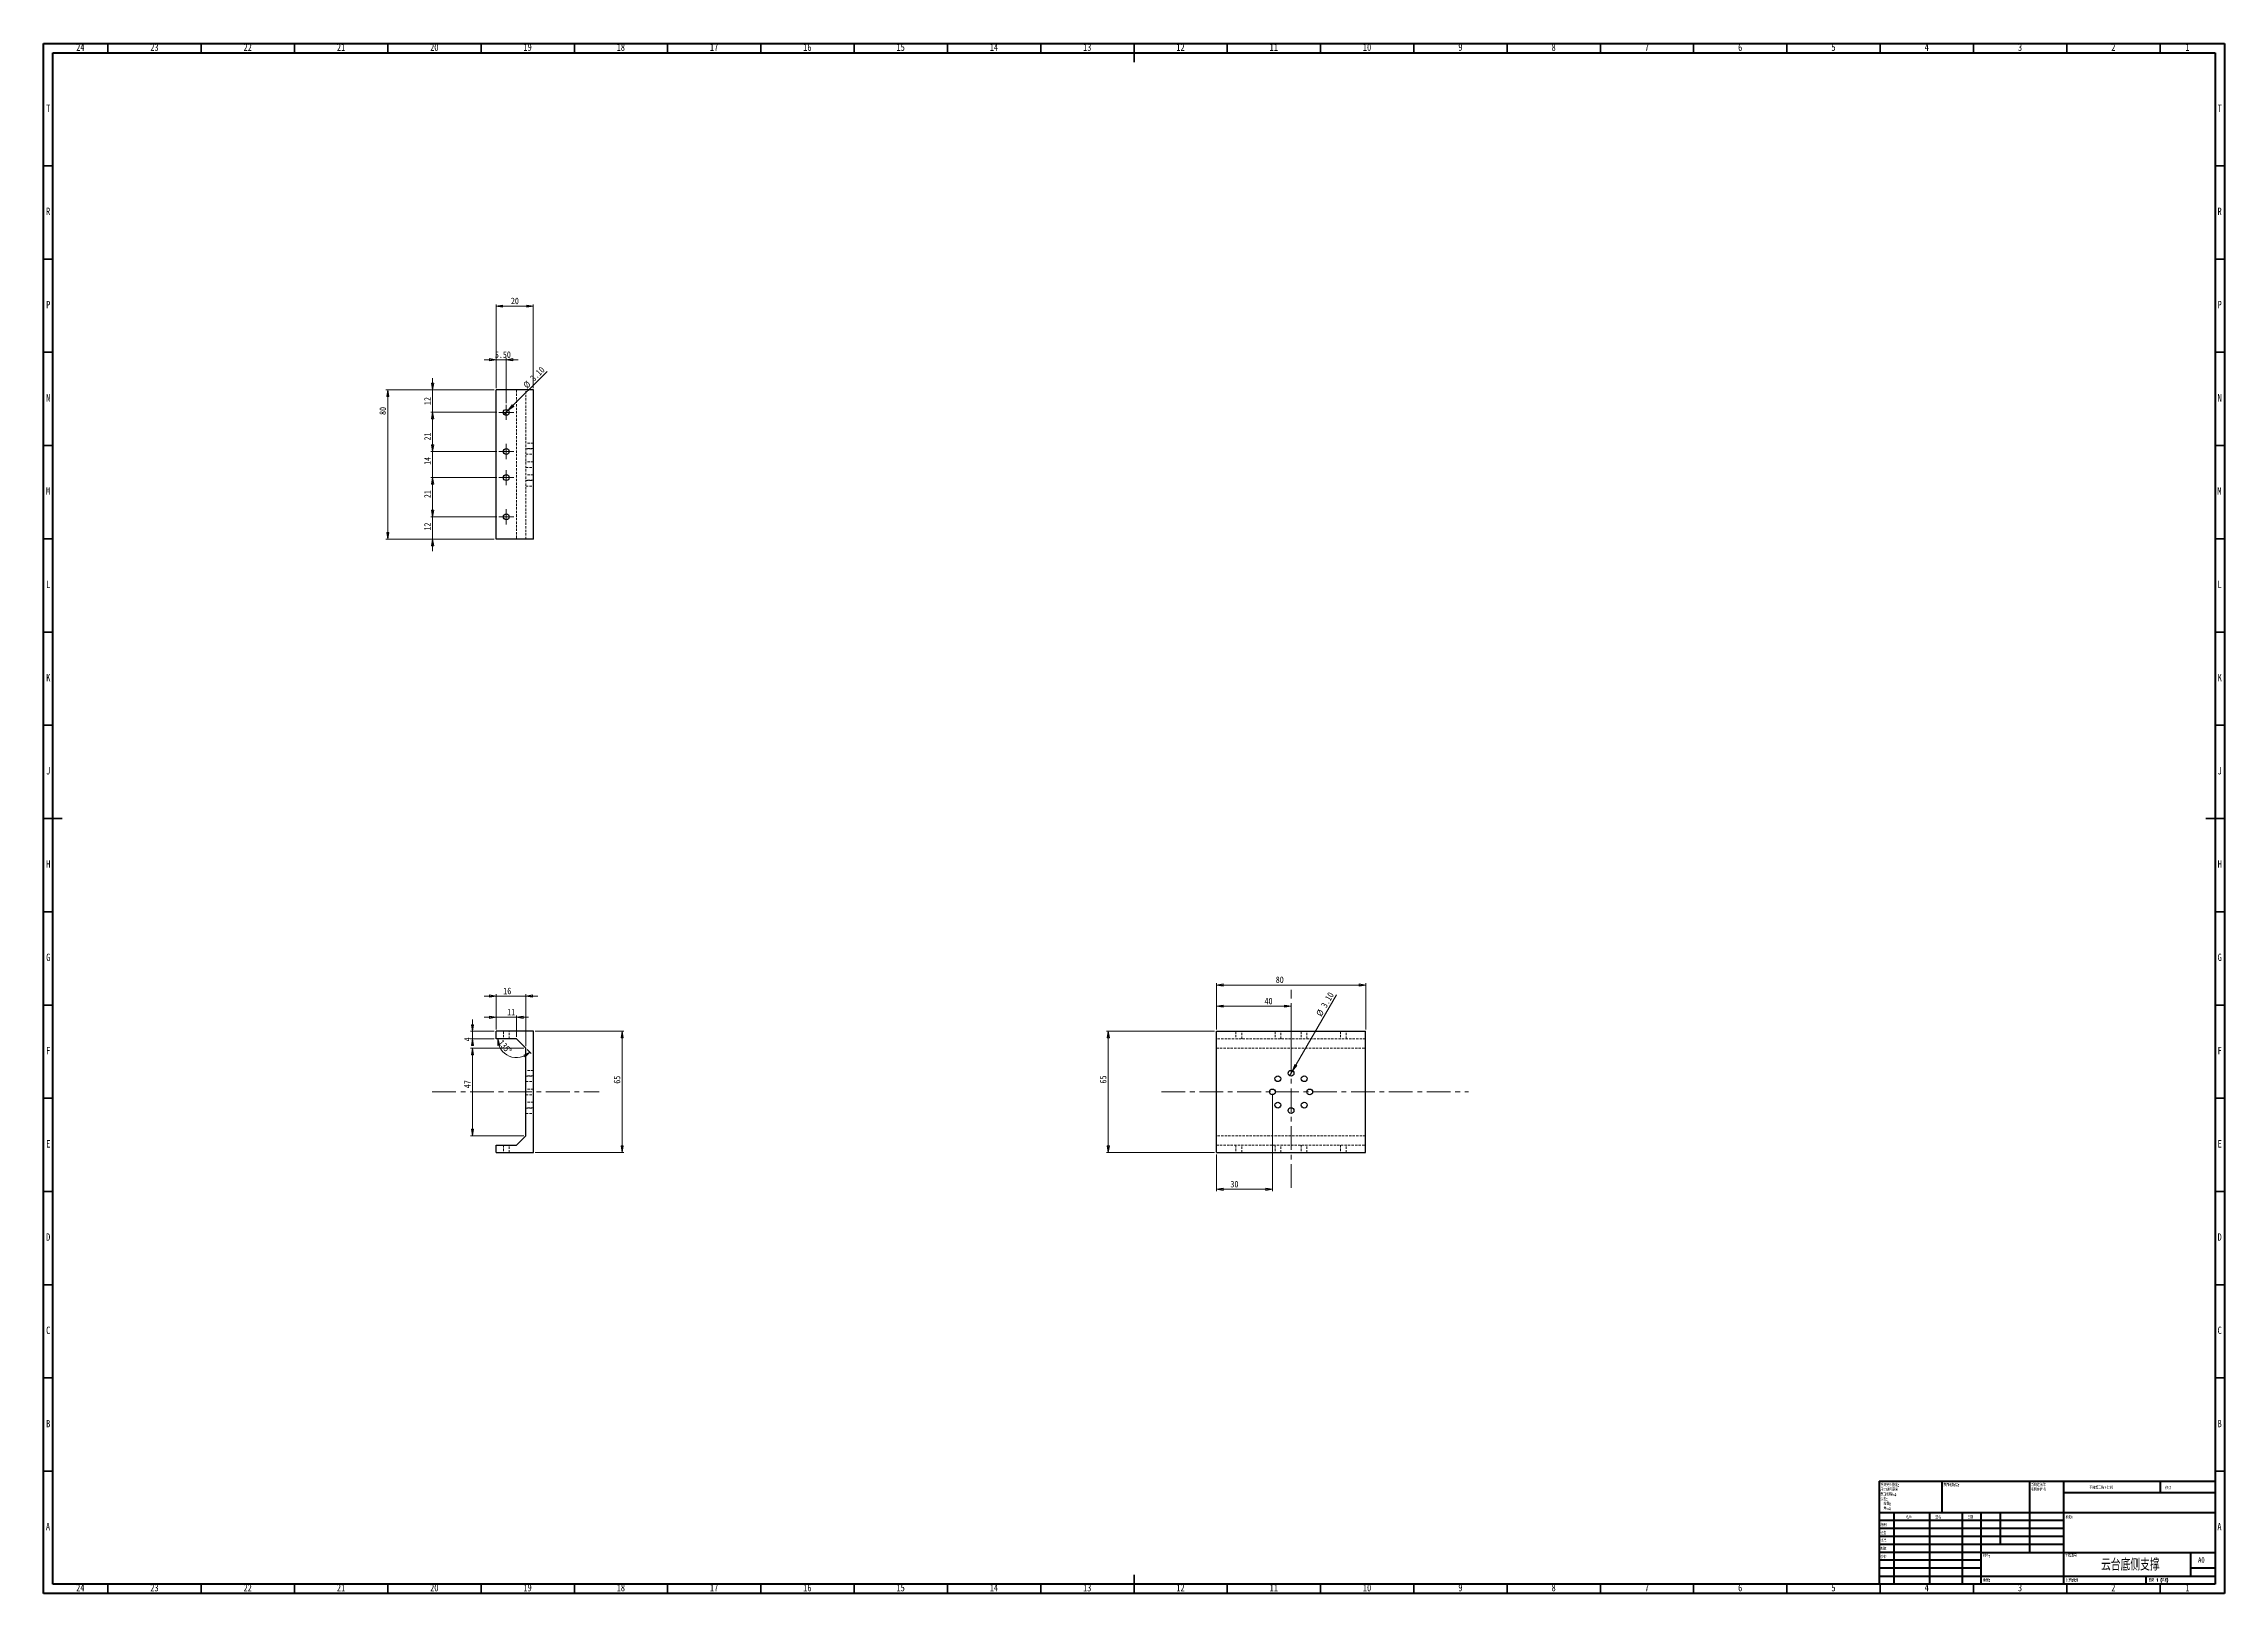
# Model space of a CAD drawing. Header units: millimetres. Extents: x 15 to 1184, y 5 to 836.
import ezdxf

# ---------------------------------------------------------------- set-up
doc = ezdxf.new("R2010")
doc.units = ezdxf.units.MM
doc.linetypes.add('CENTERX2', pattern=[20.32, 12.7, -2.54, 2.54, -2.54])
doc.linetypes.add('HIDDEN', pattern=[1.905, 1.27, -0.635])
doc.styles.add('SLDTEXTSTYLE0', font='TXT', dxfattribs={"width": 0.75, "bigfont": 'bigfont'})
doc.styles.add('SLDTEXTSTYLE1', font='TXT', dxfattribs={"width": 0.694444, "bigfont": 'bigfont'})
doc.styles.add('SLDTEXTSTYLE2', font='TXT', dxfattribs={"width": 0.75})
doc.dimstyles.new('SLDDIMSTYLE0', dxfattribs={"dimtxt": 3.5, "dimasz": 3.556, "dimexe": 0, "dimexo": 0.0625, "dimgap": 0.875, "dimtad": 1, "dimrnd": 1e-09, "dimzin": 12, "dimdsep": 46, "dimtxsty": 'SLDTEXTSTYLE2', "dimblk1": 'CLOSED', "dimblk2": 'CLOSED', "dimsah": 1, "dimcen": 0.09, "dimadec": 0, "dimazin": 3, "dimtfac": 1, "dimtofl": 0, "dimtmove": 0, "dimatfit": 3, "dimldrblk": 'CLOSED', "dimfxl": 1, "dimfrac": 2, "dimtolj": 1, "dimtzin": 12, "dimarcsym": 0})
doc.dimstyles.new('SLDDIMSTYLE1', dxfattribs={"dimtxt": 3.5, "dimasz": 3.556, "dimexe": 0, "dimexo": 0.0625, "dimgap": 0.875, "dimtad": 1, "dimrnd": 1e-09, "dimzin": 12, "dimdsep": 46, "dimtxsty": 'SLDTEXTSTYLE2', "dimblk1": 'CLOSED', "dimblk2": 'CLOSED', "dimsah": 1, "dimcen": 0.09, "dimadec": 0, "dimazin": 3, "dimtfac": 1, "dimtmove": 0, "dimatfit": 0, "dimldrblk": 'CLOSED', "dimfxl": 1, "dimfrac": 2, "dimtolj": 1, "dimtzin": 12, "dimarcsym": 0})
doc.dimstyles.new('SLDDIMSTYLE2', dxfattribs={"dimtxt": 3.5, "dimasz": 3.556, "dimexe": 0, "dimexo": 0.0625, "dimgap": 0.875, "dimtad": 1, "dimdec": 4, "dimzin": 12, "dimdsep": 46, "dimtxsty": 'SLDTEXTSTYLE2', "dimblk1": 'CLOSED', "dimblk2": 'CLOSED', "dimsah": 1, "dimcen": 0.09, "dimazin": 3, "dimtfac": 1, "dimtofl": 0, "dimtmove": 0, "dimatfit": 3, "dimldrblk": 'CLOSED', "dimfxl": 1, "dimfrac": 2, "dimtolj": 1, "dimtzin": 12, "dimarcsym": 0})
doc.dimstyles.new('SLDDIMSTYLE3', dxfattribs={"dimtxt": 3.5, "dimasz": 3.556, "dimexe": 0, "dimexo": 0.0625, "dimgap": 0.875, "dimtad": 1, "dimrnd": 1e-09, "dimzin": 4, "dimdsep": 46, "dimtxsty": 'SLDTEXTSTYLE2', "dimblk1": 'NONE', "dimblk2": 'CLOSED', "dimsah": 1, "dimcen": 0, "dimadec": 0, "dimazin": 1, "dimtfac": 1, "dimtmove": 0, "dimatfit": 3, "dimldrblk": 'NONE', "dimfxl": 1, "dimfrac": 2, "dimtolj": 1, "dimtzin": 12, "dimarcsym": 0})
doc.dimstyles.new('SLDDIMSTYLE4', dxfattribs={"dimtxt": 3.5, "dimasz": 3.556, "dimexe": 0, "dimexo": 0.0625, "dimgap": 0.875, "dimtad": 1, "dimrnd": 1e-09, "dimzin": 4, "dimdsep": 46, "dimtxsty": 'SLDTEXTSTYLE2', "dimblk1": 'CLOSED', "dimblk2": 'CLOSED', "dimsah": 1, "dimcen": 0.09, "dimadec": 0, "dimazin": 1, "dimtfac": 1, "dimtmove": 0, "dimatfit": 0, "dimldrblk": 'CLOSED', "dimfxl": 1, "dimfrac": 2, "dimtolj": 1, "dimtzin": 12, "dimarcsym": 0})

# ---------------------------------------------------------------- blocks, each defined once
blk = doc.blocks.new('SW_NOTE_0')
at = {"color": 0, "linetype": 'Continuous', "lineweight": 0, "char_height": 1.5, "attachment_point": 1, "style": 'SLDTEXTSTYLE0'}
for s, insert in [('\\M+18F9C\\M+194F1另\\M+18A4F\\M+18E77\\M+192E8:', (0, 1.9)), ('\\M+18EDA\\M+190A1\\M+18E67\\M+19770\\M+19F7C\\M+195C4', (0, -0.6)), ('\\M+1955C\\M+196CA\\M+19165糙\\M+19378:', (0, -3.1)), ('\\M+18CF6\\M+18DB7:', (0, -5.6)), ('线\\M+190AB:', (1.7, -8.1)), ('\\M+18A70\\M+19378:', (1.7, -10.6))]:
    blk.add_mtext(s, dxfattribs=dict(at, insert=insert))
blk = doc.blocks.new('SW_NOTE_1')
at = {"color": 0, "linetype": 'Continuous', "lineweight": 0, "char_height": 1.5, "attachment_point": 1, "style": 'SLDTEXTSTYLE0'}
for s, insert in [('\\M+18FAB锐边\\M+190B4\\M+18F9C', (0, 1.9)), ('\\M+196D1\\M+18E68\\M+19BF3\\M+190DC\\M+19266', (0, -0.6))]:
    blk.add_mtext(s, dxfattribs=dict(at, insert=insert))
blk = doc.blocks.new('_Closed')
at = {"color": 0, "linetype": 'ByBlock', "lineweight": -2}
for p, q in [((-1, 0.166667), (0, 0)), ((-1, 0.166667), (-1, -0.166667)), ((0, 0), (-1, -0.166667)), ((0, 0), (-1, 0))]:
    blk.add_line(p, q, dxfattribs=at)
blk = doc.blocks.new('_D')
at = {"color": 7, "linetype": 'Continuous', "lineweight": 18}
for p, q in [((278.5, 306.4), (326.1, 306.4)), ((325.1, 241.4), (325.1, 306.4)), ((278.5, 241.4), (326.1, 241.4))]:
    blk.add_line(p, q, dxfattribs=at)
at = {"color": 7, "linetype": 'Continuous', "lineweight": 18, "xscale": 3.556, "yscale": 3.556}
for p, rotation in [((325.1, 306.4, -40), 90), ((325.1, 241.4, -40), 270)]:
    blk.add_blockref('_Closed', p, dxfattribs=dict(at, rotation=rotation))
at = {"color": 7, "linetype": 'Continuous', "lineweight": 18, "insert": (320.6, 278.3), "char_height": 3.5, "attachment_point": 1, "rotation": 90, "style": 'SLDTEXTSTYLE2'}
blk.add_mtext('65', dxfattribs=at)
blk = doc.blocks.new('_D_1')
at = {"color": 7, "linetype": 'Continuous', "lineweight": 18}
for p, q in [((256.5, 306.4), (243.9, 306.4)), ((244.9, 306.4), (244.9, 312.7)), ((244.9, 302.4), (244.9, 306.4)), ((256.5, 302.4), (243.9, 302.4)), ((244.9, 302.4), (244.9, 301))]:
    blk.add_line(p, q, dxfattribs=at)
at = {"color": 7, "linetype": 'Continuous', "lineweight": 18, "xscale": 3.556, "yscale": 3.556}
for p, rotation in [((244.9, 306.4, -40), 270), ((244.9, 302.4, -40), 90)]:
    blk.add_blockref('_Closed', p, dxfattribs=dict(at, rotation=rotation))
at = {"color": 7, "linetype": 'Continuous', "lineweight": 18, "insert": (240.4, 301), "char_height": 3.5, "attachment_point": 1, "rotation": 90, "style": 'SLDTEXTSTYLE2'}
blk.add_mtext('4', dxfattribs=at)
blk = doc.blocks.new('_D_2')
at = {"color": 7, "linetype": 'Continuous', "lineweight": 18}
for p, q in [((257.5, 325.3), (251.2, 325.3)), ((257.5, 307.4), (257.5, 326.3)), ((273.5, 325.3), (257.5, 325.3)), ((273.5, 298.4), (273.5, 326.3)), ((273.5, 325.3), (279.9, 325.3))]:
    blk.add_line(p, q, dxfattribs=at)
at = {"color": 7, "linetype": 'Continuous', "lineweight": 18, "xscale": 3.556, "yscale": 3.556}
blk.add_blockref('_Closed', (257.5, 325.3, -40), dxfattribs=at)
at = {"color": 7, "linetype": 'Continuous', "lineweight": 18, "xscale": 3.556, "yscale": 3.556, "rotation": 180}
blk.add_blockref('_Closed', (273.5, 325.3, -40), dxfattribs=at)
at = {"color": 7, "linetype": 'Continuous', "lineweight": 18, "insert": (261.4, 329.8), "char_height": 3.5, "attachment_point": 1, "style": 'SLDTEXTSTYLE2'}
blk.add_mtext('16', dxfattribs=at)
blk = doc.blocks.new('_D_3')
at = {"color": 7, "linetype": 'Continuous', "lineweight": 18}
for p, q in [((257.5, 313.9), (251.2, 313.9)), ((257.5, 307.4), (257.5, 314.9)), ((268.5, 313.9), (257.5, 313.9)), ((268.5, 303.4), (268.5, 314.9)), ((268.5, 313.9), (274.9, 313.9))]:
    blk.add_line(p, q, dxfattribs=at)
at = {"color": 7, "linetype": 'Continuous', "lineweight": 18, "xscale": 3.556, "yscale": 3.556}
blk.add_blockref('_Closed', (257.5, 313.9, -40), dxfattribs=at)
at = {"color": 7, "linetype": 'Continuous', "lineweight": 18, "xscale": 3.556, "yscale": 3.556, "rotation": 180}
blk.add_blockref('_Closed', (268.5, 313.9, -40), dxfattribs=at)
at = {"color": 7, "linetype": 'Continuous', "lineweight": 18, "insert": (263.5, 318.4), "char_height": 3.5, "attachment_point": 1, "style": 'SLDTEXTSTYLE2'}
blk.add_mtext('11', dxfattribs=at)
blk = doc.blocks.new('_D_4')
at = {"color": 7, "linetype": 'Continuous', "lineweight": 18}
blk.add_line((274.2, 296.7), (276.4, 294.5), dxfattribs=at)
blk.add_arc((268.5, 302.4), 10.1, 180, 315, dxfattribs=at)
at = {"color": 7, "linetype": 'Continuous', "lineweight": 18, "xscale": 3.556, "yscale": 3.556}
for p, rotation in [((258.4, 302.4, -40), 99.6698793696), ((275.7, 295.2, -40), 35.3301206304)]:
    blk.add_blockref('_Closed', p, dxfattribs=dict(at, rotation=rotation))
at = {"color": 7, "linetype": 'Continuous', "lineweight": 18, "insert": (261.1, 302.3), "char_height": 3.5, "attachment_point": 1, "rotation": 310.9083, "style": 'SLDTEXTSTYLE2'}
blk.add_mtext('135°', dxfattribs=at)
blk = doc.blocks.new('_D_5')
at = {"color": 7, "linetype": 'Continuous', "lineweight": 18}
for p, q in [((272.5, 297.4), (243.9, 297.4)), ((244.9, 250.4), (244.9, 297.4)), ((272.5, 250.4), (243.9, 250.4))]:
    blk.add_line(p, q, dxfattribs=at)
at = {"color": 7, "linetype": 'Continuous', "lineweight": 18, "xscale": 3.556, "yscale": 3.556}
for p, rotation in [((244.9, 297.4, -40), 90), ((244.9, 250.4, -40), 270)]:
    blk.add_blockref('_Closed', p, dxfattribs=dict(at, rotation=rotation))
at = {"color": 7, "linetype": 'Continuous', "lineweight": 18, "insert": (240.4, 275.9), "char_height": 3.5, "attachment_point": 1, "rotation": 90, "style": 'SLDTEXTSTYLE2'}
blk.add_mtext('47', dxfattribs=at)
blk = doc.blocks.new('_D_6')
at = {"color": 7, "linetype": 'Continuous', "lineweight": 18}
for p, q in [((257.5, 651.3), (257.5, 696.2)), ((277.5, 695.2), (257.5, 695.2)), ((277.5, 651.3), (277.5, 696.2))]:
    blk.add_line(p, q, dxfattribs=at)
at = {"color": 7, "linetype": 'Continuous', "lineweight": 18, "xscale": 3.556, "yscale": 3.556, "rotation": 180}
blk.add_blockref('_Closed', (257.5, 695.2, -32.5), dxfattribs=at)
at = {"color": 7, "linetype": 'Continuous', "lineweight": 18, "xscale": 3.556, "yscale": 3.556}
blk.add_blockref('_Closed', (277.5, 695.2, -32.5), dxfattribs=at)
at = {"color": 7, "linetype": 'Continuous', "lineweight": 18, "insert": (265.5, 699.8), "char_height": 3.5, "attachment_point": 1, "style": 'SLDTEXTSTYLE2'}
blk.add_mtext('20', dxfattribs=at)
blk = doc.blocks.new('_D_7')
at = {"color": 7, "linetype": 'Continuous', "lineweight": 18}
for p, q in [((256.5, 650.3), (198.5, 650.3)), ((199.5, 570.3), (199.5, 650.3)), ((256.5, 570.3), (198.5, 570.3))]:
    blk.add_line(p, q, dxfattribs=at)
at = {"color": 7, "linetype": 'Continuous', "lineweight": 18, "xscale": 3.556, "yscale": 3.556}
for p, rotation in [((199.5, 650.3, -32.5), 90), ((199.5, 570.3, -32.5), 270)]:
    blk.add_blockref('_Closed', p, dxfattribs=dict(at, rotation=rotation))
at = {"color": 7, "linetype": 'Continuous', "lineweight": 18, "insert": (195, 636.9), "char_height": 3.5, "attachment_point": 1, "rotation": 90, "style": 'SLDTEXTSTYLE2'}
blk.add_mtext('80', dxfattribs=at)
blk = doc.blocks.new('_D_8')
at = {"color": 7, "linetype": 'Continuous', "lineweight": 18}
for p, q in [((223.5, 650.3), (223.5, 656.6)), ((256.5, 650.3), (222.5, 650.3)), ((223.5, 638.3), (223.5, 650.3)), ((258, 638.3), (222.5, 638.3)), ((223.5, 638.3), (223.5, 631.9))]:
    blk.add_line(p, q, dxfattribs=at)
at = {"color": 7, "linetype": 'Continuous', "lineweight": 18, "xscale": 3.556, "yscale": 3.556}
for p, rotation in [((223.5, 650.3, -32.5), 270), ((223.5, 638.3, -32.5), 90)]:
    blk.add_blockref('_Closed', p, dxfattribs=dict(at, rotation=rotation))
at = {"color": 7, "linetype": 'Continuous', "lineweight": 18, "insert": (219, 642.2), "char_height": 3.5, "attachment_point": 1, "rotation": 90, "style": 'SLDTEXTSTYLE2'}
blk.add_mtext('12', dxfattribs=at)
blk = doc.blocks.new('_D_9')
at = {"color": 7, "linetype": 'Continuous', "lineweight": 18}
for p, q in [((258, 638.3), (222.5, 638.3)), ((223.5, 638.3), (223.5, 617.3)), ((258, 617.3), (222.5, 617.3))]:
    blk.add_line(p, q, dxfattribs=at)
at = {"color": 7, "linetype": 'Continuous', "lineweight": 18, "xscale": 3.556, "yscale": 3.556}
for p, rotation in [((223.5, 638.3, -32.5), 90), ((223.5, 617.3, -32.5), 270)]:
    blk.add_blockref('_Closed', p, dxfattribs=dict(at, rotation=rotation))
at = {"color": 7, "linetype": 'Continuous', "lineweight": 18, "insert": (219, 623.2), "char_height": 3.5, "attachment_point": 1, "rotation": 90, "style": 'SLDTEXTSTYLE2'}
blk.add_mtext('21', dxfattribs=at)
blk = doc.blocks.new('_D_10')
at = {"color": 7, "linetype": 'Continuous', "lineweight": 18}
for p, q in [((223.5, 617.3), (223.5, 623.6)), ((258, 617.3), (222.5, 617.3)), ((223.5, 603.3), (223.5, 617.3)), ((258, 603.3), (222.5, 603.3)), ((223.5, 603.3), (223.5, 596.9))]:
    blk.add_line(p, q, dxfattribs=at)
at = {"color": 7, "linetype": 'Continuous', "lineweight": 18, "xscale": 3.556, "yscale": 3.556}
for p, rotation in [((223.5, 617.3, -32.5), 270), ((223.5, 603.3, -32.5), 90)]:
    blk.add_blockref('_Closed', p, dxfattribs=dict(at, rotation=rotation))
at = {"color": 7, "linetype": 'Continuous', "lineweight": 18, "insert": (219, 610.1), "char_height": 3.5, "attachment_point": 1, "rotation": 90, "style": 'SLDTEXTSTYLE2'}
blk.add_mtext('14', dxfattribs=at)
blk = doc.blocks.new('_D_11')
at = {"color": 7, "linetype": 'Continuous', "lineweight": 18}
for p, q in [((258, 603.3), (222.5, 603.3)), ((223.5, 582.3), (223.5, 603.3)), ((258, 582.3), (222.5, 582.3))]:
    blk.add_line(p, q, dxfattribs=at)
at = {"color": 7, "linetype": 'Continuous', "lineweight": 18, "xscale": 3.556, "yscale": 3.556}
for p, rotation in [((223.5, 603.3, -32.5), 90), ((223.5, 582.3, -32.5), 270)]:
    blk.add_blockref('_Closed', p, dxfattribs=dict(at, rotation=rotation))
at = {"color": 7, "linetype": 'Continuous', "lineweight": 18, "insert": (219, 592.3), "char_height": 3.5, "attachment_point": 1, "rotation": 90, "style": 'SLDTEXTSTYLE2'}
blk.add_mtext('21', dxfattribs=at)
blk = doc.blocks.new('_D_12')
at = {"color": 7, "linetype": 'Continuous', "lineweight": 18}
for p, q in [((223.5, 582.3), (223.5, 588.6)), ((258, 582.3), (222.5, 582.3)), ((223.5, 582.3), (223.5, 570.3)), ((256.5, 570.3), (222.5, 570.3)), ((223.5, 570.3), (223.5, 563.9))]:
    blk.add_line(p, q, dxfattribs=at)
at = {"color": 7, "linetype": 'Continuous', "lineweight": 18, "xscale": 3.556, "yscale": 3.556}
for p, rotation in [((223.5, 582.3, -32.5), 270), ((223.5, 570.3, -32.5), 90)]:
    blk.add_blockref('_Closed', p, dxfattribs=dict(at, rotation=rotation))
at = {"color": 7, "linetype": 'Continuous', "lineweight": 18, "insert": (219, 574.9), "char_height": 3.5, "attachment_point": 1, "rotation": 90, "style": 'SLDTEXTSTYLE2'}
blk.add_mtext('12', dxfattribs=at)
blk = doc.blocks.new('_D_13')
at = {"color": 7, "linetype": 'Continuous', "lineweight": 18}
for q in [(285, 660.2), (261.9, 637.2)]:
    blk.add_line((264.1, 639.4), q, dxfattribs=at)
at = {"color": 7, "linetype": 'Continuous', "lineweight": 18, "xscale": 3.556, "yscale": 3.556, "rotation": 225}
blk.add_blockref('_Closed', (264.1, 639.4, -32.5), dxfattribs=at)
at = {"color": 7, "linetype": 'Continuous', "lineweight": 18, "char_height": 3.5, "attachment_point": 1, "rotation": 45, "style": 'SLDTEXTSTYLE2'}
for s, insert in [('%%c', (271.7, 653.3)), ('3.10', (275.4, 657.1))]:
    blk.add_mtext(s, dxfattribs=dict(at, insert=insert))
blk = doc.blocks.new('_None')
blk = doc.blocks.new('_D_14')
at = {"color": 7, "linetype": 'Continuous', "lineweight": 18}
for p, q in [((257.5, 666.5), (251.2, 666.5)), ((257.5, 651.3), (257.5, 667.5)), ((263, 666.5), (257.5, 666.5)), ((263, 643.3), (263, 667.5)), ((263, 666.5), (269.4, 666.5))]:
    blk.add_line(p, q, dxfattribs=at)
at = {"color": 7, "linetype": 'Continuous', "lineweight": 18, "xscale": 3.556, "yscale": 3.556}
blk.add_blockref('_Closed', (257.5, 666.5, -32.5), dxfattribs=at)
at = {"color": 7, "linetype": 'Continuous', "lineweight": 18, "xscale": 3.556, "yscale": 3.556, "rotation": 180}
blk.add_blockref('_Closed', (263, 666.5, -32.5), dxfattribs=at)
at = {"color": 7, "linetype": 'Continuous', "lineweight": 18, "insert": (256.9, 671), "char_height": 3.5, "attachment_point": 1, "style": 'SLDTEXTSTYLE2'}
blk.add_mtext('5.50', dxfattribs=at)
blk = doc.blocks.new('SW_CENTERMARKSYMBOL_0')
at = {"color": 0, "linetype": 'Continuous', "lineweight": 0}
for p, q in [((-2.5, 0), (-4.05, 0)), ((0, 0), (-2.5, 0)), ((0, 2.5), (0, 4.05)), ((0, 0), (0, 2.5)), ((0, 0), (0, -2.5)), ((0, 0), (2.5, 0)), ((2.5, 0), (4.05, 0)), ((0, -2.5), (0, -4.05))]:
    blk.add_line(p, q, dxfattribs=at)
blk = doc.blocks.new('SW_CENTERMARKSYMBOL_1')
at = {"color": 0, "linetype": 'Continuous', "lineweight": 0}
for p, q in [((-2.5, 0), (-4.05, 0)), ((0, 0), (-2.5, 0)), ((0, 2.5), (0, 4.05)), ((0, 0), (0, 2.5)), ((0, 0), (0, -2.5)), ((0, 0), (2.5, 0)), ((2.5, 0), (4.05, 0)), ((0, -2.5), (0, -4.05))]:
    blk.add_line(p, q, dxfattribs=at)
blk = doc.blocks.new('SW_CENTERMARKSYMBOL_2')
at = {"color": 0, "linetype": 'Continuous', "lineweight": 0}
for p, q in [((-2.5, 0), (-4.05, 0)), ((0, 0), (-2.5, 0)), ((0, 2.5), (0, 4.05)), ((0, 0), (0, 2.5)), ((0, 0), (0, -2.5)), ((0, 0), (2.5, 0)), ((2.5, 0), (4.05, 0)), ((0, -2.5), (0, -4.05))]:
    blk.add_line(p, q, dxfattribs=at)
blk = doc.blocks.new('SW_CENTERMARKSYMBOL_3')
at = {"color": 0, "linetype": 'Continuous', "lineweight": 0}
for p, q in [((-2.5, 0), (-4.05, 0)), ((0, 0), (-2.5, 0)), ((0, 2.5), (0, 4.05)), ((0, 0), (0, 2.5)), ((0, 0), (0, -2.5)), ((0, 0), (2.5, 0)), ((2.5, 0), (4.05, 0)), ((0, -2.5), (0, -4.05))]:
    blk.add_line(p, q, dxfattribs=at)
blk = doc.blocks.new('_D_15')
at = {"color": 7, "linetype": 'Continuous', "lineweight": 18}
for p, q in [((643.7, 307.4), (643.7, 332.2)), ((643.7, 331.2), (723.7, 331.2)), ((723.7, 307.4), (723.7, 332.2))]:
    blk.add_line(p, q, dxfattribs=at)
at = {"color": 7, "linetype": 'Continuous', "lineweight": 18, "xscale": 3.556, "yscale": 3.556, "rotation": 180}
blk.add_blockref('_Closed', (643.7, 331.2, -10), dxfattribs=at)
at = {"color": 7, "linetype": 'Continuous', "lineweight": 18, "xscale": 3.556, "yscale": 3.556}
blk.add_blockref('_Closed', (723.7, 331.2, -10), dxfattribs=at)
at = {"color": 7, "linetype": 'Continuous', "lineweight": 18, "insert": (675.5, 335.8), "char_height": 3.5, "attachment_point": 1, "style": 'SLDTEXTSTYLE2'}
blk.add_mtext('80', dxfattribs=at)
blk = doc.blocks.new('_D_16')
at = {"color": 7, "linetype": 'Continuous', "lineweight": 18}
for p, q in [((642.7, 306.4), (584.7, 306.4)), ((585.7, 241.4), (585.7, 306.4)), ((642.7, 241.4), (584.7, 241.4))]:
    blk.add_line(p, q, dxfattribs=at)
at = {"color": 7, "linetype": 'Continuous', "lineweight": 18, "xscale": 3.556, "yscale": 3.556}
for p, rotation in [((585.7, 306.4, -10), 90), ((585.7, 241.4, -10), 270)]:
    blk.add_blockref('_Closed', p, dxfattribs=dict(at, rotation=rotation))
at = {"color": 7, "linetype": 'Continuous', "lineweight": 18, "insert": (581.2, 278.4), "char_height": 3.5, "attachment_point": 1, "rotation": 90, "style": 'SLDTEXTSTYLE2'}
blk.add_mtext('65', dxfattribs=at)
blk = doc.blocks.new('_D_17')
at = {"color": 7, "linetype": 'Continuous', "lineweight": 18}
for p, q in [((643.7, 307.4), (643.7, 320.9)), ((683.7, 319.9), (643.7, 319.9)), ((683.7, 284.9), (683.7, 320.9))]:
    blk.add_line(p, q, dxfattribs=at)
at = {"color": 7, "linetype": 'Continuous', "lineweight": 18, "xscale": 3.556, "yscale": 3.556, "rotation": 180}
blk.add_blockref('_Closed', (643.7, 319.9, -10), dxfattribs=at)
at = {"color": 7, "linetype": 'Continuous', "lineweight": 18, "xscale": 3.556, "yscale": 3.556}
blk.add_blockref('_Closed', (683.7, 319.9, -10), dxfattribs=at)
at = {"color": 7, "linetype": 'Continuous', "lineweight": 18, "insert": (669.5, 324.4), "char_height": 3.5, "attachment_point": 1, "style": 'SLDTEXTSTYLE2'}
blk.add_mtext('40', dxfattribs=at)
blk = doc.blocks.new('_D_18')
at = {"color": 7, "linetype": 'Continuous', "lineweight": 18}
for q in [(708, 326), (682.9, 282.5)]:
    blk.add_line((684.5, 285.2), q, dxfattribs=at)
at = {"color": 7, "linetype": 'Continuous', "lineweight": 18, "xscale": 3.556, "yscale": 3.556, "rotation": 240}
blk.add_blockref('_Closed', (684.5, 285.2, -10), dxfattribs=at)
at = {"color": 7, "linetype": 'Continuous', "lineweight": 18, "char_height": 3.5, "attachment_point": 1, "rotation": 60, "style": 'SLDTEXTSTYLE2'}
for s, insert in [('%%c', (696.9, 315.8)), ('3.10', (699.5, 320.4))]:
    blk.add_mtext(s, dxfattribs=dict(at, insert=insert))
blk = doc.blocks.new('_D_19')
at = {"color": 7, "linetype": 'Continuous', "lineweight": 18}
for p, q in [((673.7, 272.9), (673.7, 220.7)), ((643.7, 240.4), (643.7, 220.7)), ((673.7, 221.7), (643.7, 221.7))]:
    blk.add_line(p, q, dxfattribs=at)
at = {"color": 7, "linetype": 'Continuous', "lineweight": 18, "xscale": 3.556, "yscale": 3.556, "rotation": 180}
blk.add_blockref('_Closed', (643.7, 221.7, -10), dxfattribs=at)
at = {"color": 7, "linetype": 'Continuous', "lineweight": 18, "xscale": 3.556, "yscale": 3.556}
blk.add_blockref('_Closed', (673.7, 221.7, -10), dxfattribs=at)
at = {"color": 7, "linetype": 'Continuous', "lineweight": 18, "insert": (651.2, 226.2), "char_height": 3.5, "attachment_point": 1, "style": 'SLDTEXTSTYLE2'}
blk.add_mtext('30', dxfattribs=at)

msp = doc.modelspace()

# ---------------------------------------------------------------- linework, layer by layer
at = {"color": 7, "linetype": 'Continuous', "lineweight": 70}
for p, q in [((15, 5), (15, 836)), ((15, 836), (1184, 836)), ((20, 10), (20, 831)), ((20, 831), (1179, 831)), ((1179, 831), (1179, 10)), ((1184, 836), (1184, 5)), ((1184, 5), (15, 5)), ((1179, 10), (20, 10))]:
    msp.add_line(p, q, dxfattribs=at)
at = {"color": 7, "linetype": 'Continuous', "lineweight": 35}
for p, q in [((49.5, 831), (49.5, 836)), ((99.5, 831), (99.5, 836)), ((149.5, 831), (149.5, 836)), ((199.5, 831), (199.5, 836)), ((249.5, 831), (249.5, 836)), ((299.5, 831), (299.5, 836)), ((349.5, 831), (349.5, 836)), ((399.5, 831), (399.5, 836)), ((449.5, 831), (449.5, 836)), ((499.5, 831), (499.5, 836)), ((549.5, 831), (549.5, 836)), ((599.5, 836.001), (599.5, 825.999)), ((599.5, 831), (599.5, 836)), ((649.5, 831), (649.5, 836)), ((699.5, 831), (699.5, 836)), ((749.5, 831), (749.5, 836)), ((799.5, 831), (799.5, 836)), ((849.5, 831), (849.5, 836)), ((899.5, 831), (899.5, 836)), ((949.5, 831), (949.5, 836)), ((999.5, 831), (999.5, 836)), ((1049.5, 831), (1049.5, 836)), ((1099.5, 831), (1099.5, 836)), ((1149.5, 831), (1149.5, 836)), ((20, 770.5), (15, 770.5)), ((1179, 770.5), (1184, 770.5)), ((20, 720.5), (15, 720.5)), ((1179, 720.5), (1184, 720.5)), ((20, 670.5), (15, 670.5)), ((1179, 670.5), (1184, 670.5)), ((20, 620.5), (15, 620.5)), ((1179, 620.5), (1184, 620.5)), ((20, 570.5), (15, 570.5)), ((1179, 570.5), (1184, 570.5)), ((20, 520.5), (15, 520.5)), ((1179, 520.5), (1184, 520.5)), ((20, 470.5), (15, 470.5)), ((1179, 470.5), (1184, 470.5)), ((14.999, 420.5), (25.001, 420.5)), ((20, 420.5), (15, 420.5)), ((1184.001, 420.5), (1173.999, 420.5)), ((1179, 420.5), (1184, 420.5)), ((20, 370.5), (15, 370.5)), ((1179, 370.5), (1184, 370.5)), ((20, 320.5), (15, 320.5)), ((1179, 320.5), (1184, 320.5)), ((20, 270.5), (15, 270.5)), ((1179, 270.5), (1184, 270.5)), ((20, 220.5), (15, 220.5)), ((1179, 220.5), (1184, 220.5)), ((20, 170.5), (15, 170.5)), ((1179, 170.5), (1184, 170.5)), ((20, 120.5), (15, 120.5)), ((1179, 120.5), (1184, 120.5)), ((20, 70.5), (15, 70.5)), ((1179, 70.5), (1184, 70.5)), ((599.5, 4.999), (599.5, 15.001)), ((49.5, 10), (49.5, 5)), ((99.5, 10), (99.5, 5)), ((149.5, 10), (149.5, 5)), ((199.5, 10), (199.5, 5)), ((249.5, 10), (249.5, 5)), ((299.5, 10), (299.5, 5)), ((349.5, 10), (349.5, 5)), ((399.5, 10), (399.5, 5)), ((449.5, 10), (449.5, 5)), ((499.5, 10), (499.5, 5)), ((549.5, 10), (549.5, 5)), ((599.5, 10), (599.5, 5)), ((649.5, 10), (649.5, 5)), ((699.5, 10), (699.5, 5)), ((749.5, 10), (749.5, 5)), ((799.5, 10), (799.5, 5)), ((849.5, 10), (849.5, 5)), ((899.5, 10), (899.5, 5)), ((949.5, 10), (949.5, 5)), ((999.5, 10), (999.5, 5)), ((1049.5, 10), (1049.5, 5)), ((1099.5, 10), (1099.5, 5)), ((1149.5, 10), (1149.5, 5))]:
    msp.add_line(p, q, dxfattribs=at)
at = {"color": 7, "linetype": 'Continuous', "lineweight": 25}
for p, q in [((257.525, 570.29), (257.525, 650.29)), ((277.525, 650.29), (257.525, 650.29)), ((277.525, 570.29), (277.525, 650.29)), ((277.525, 570.29), (257.525, 570.29)), ((257.525, 302.39), (257.525, 306.39)), ((277.525, 306.39), (257.525, 306.39)), ((277.525, 241.39), (277.525, 306.39)), ((643.675, 241.39), (643.675, 306.39)), ((643.675, 306.39), (723.675, 306.39)), ((723.675, 241.39), (723.675, 306.39)), ((268.525, 302.39), (257.525, 302.39)), ((268.525, 302.39), (273.525, 297.39)), ((273.525, 250.39), (273.525, 297.39)), ((273.525, 250.39), (268.525, 245.39)), ((257.525, 241.39), (257.525, 245.39)), ((257.525, 245.39), (268.525, 245.39)), ((257.525, 241.39), (277.525, 241.39)), ((643.675, 241.39), (723.675, 241.39))]:
    msp.add_line(p, q, dxfattribs=at)
at = {"color": 7, "linetype": 'HIDDEN', "lineweight": 18}
for p, q in [((268.525, 650.29), (268.525, 570.29)), ((273.525, 570.29), (273.525, 650.29)), ((277.525, 621.84), (273.525, 621.84)), ((277.525, 618.91107), (273.525, 618.91107)), ((273.525, 618.74), (277.525, 618.74)), ((273.525, 615.81107), (277.525, 615.81107)), ((277.525, 611.84), (273.525, 611.84)), ((273.525, 608.74), (277.525, 608.74)), ((277.525, 604.76893), (273.525, 604.76893)), ((277.525, 601.84), (273.525, 601.84)), ((273.525, 601.66893), (277.525, 601.66893)), ((273.525, 598.74), (277.525, 598.74)), ((261.475, 306.39), (261.475, 302.39)), ((264.575, 302.39), (264.575, 306.39)), ((654.125, 306.39), (654.125, 302.39)), ((657.225, 302.39), (657.225, 306.39)), ((675.125, 306.39), (675.125, 302.39)), ((678.225, 302.39), (678.225, 306.39)), ((689.125, 306.39), (689.125, 302.39)), ((692.225, 302.39), (692.225, 306.39)), ((710.125, 306.39), (710.125, 302.39)), ((713.225, 302.39), (713.225, 306.39)), ((723.675, 302.39), (643.675, 302.39)), ((643.675, 297.39), (723.675, 297.39)), ((277.525, 285.44), (273.525, 285.44)), ((277.525, 282.51107), (273.525, 282.51107)), ((273.525, 282.34), (277.525, 282.34)), ((273.525, 279.41107), (277.525, 279.41107)), ((277.525, 275.44), (273.525, 275.44)), ((273.525, 272.34), (277.525, 272.34)), ((277.525, 268.36893), (273.525, 268.36893)), ((277.525, 265.44), (273.525, 265.44)), ((273.525, 265.26893), (277.525, 265.26893)), ((273.525, 262.34), (277.525, 262.34)), ((723.675, 250.39), (643.675, 250.39)), ((261.475, 245.39), (261.475, 241.39)), ((264.575, 241.39), (264.575, 245.39)), ((643.675, 245.39), (723.675, 245.39)), ((654.125, 245.39), (654.125, 241.39)), ((657.225, 241.39), (657.225, 245.39)), ((675.125, 245.39), (675.125, 241.39)), ((678.225, 241.39), (678.225, 245.39)), ((689.125, 245.39), (689.125, 241.39)), ((692.225, 241.39), (692.225, 245.39)), ((710.125, 245.39), (710.125, 241.39)), ((713.225, 241.39), (713.225, 245.39))]:
    msp.add_line(p, q, dxfattribs=at)
at = {"color": 7, "linetype": 'CENTERX2', "lineweight": 18}
for p, q in [((683.675, 222.47077), (683.675, 328.6716)), ((223.33869, 273.89), (312.88459, 273.89)), ((614.24454, 273.89), (778.88392, 273.89))]:
    msp.add_line(p, q, dxfattribs=at)
at = {"color": 7, "linetype": 'Continuous', "lineweight": 50}
for p, q in [((999, 65.25), (1179, 65.25)), ((999, 65.25), (999, 10)), ((1032.8, 48.25), (1032.8, 65.25)), ((1079.6, 65.25), (1079.6, 27)), ((1097.8, 65.25), (1097.8, 10)), ((1179, 58.875), (1097.8, 58.875)), ((1149.8, 58.875), (1149.8, 65.25)), ((1179, 48.25), (999, 48.25)), ((1006.8, 48.25), (1006.8, 10)), ((1025.99095, 48.25), (1025.99095, 10)), ((1043.39893, 48.25), (1043.39893, 10)), ((1053.6, 10), (1053.6, 48.25)), ((1064, 31.25), (1064, 48.25)), ((1097.8, 44), (999, 44)), ((1097.8, 39.75), (999, 39.75)), ((1097.8, 35.5), (999, 35.5)), ((1097.8, 31.25), (999, 31.25)), ((1053.6, 27), (999, 27)), ((1053.6, 27), (1179, 27)), ((1166, 14.25), (1166, 27)), ((1053.6, 22.74993), (999, 22.74993)), ((1053.6, 18.5), (999, 18.5)), ((999, 14.25), (1179, 14.25)), ((1142, 10), (1142, 14.25)), ((1179, 18.5), (1166, 18.5))]:
    msp.add_line(p, q, dxfattribs=at)
at = {"color": 7, "linetype": 'Continuous', "lineweight": 25}
for centre in [(263.025, 638.29), (263.025, 617.29), (263.025, 603.29), (263.025, 582.29), (676.60393, 280.96107), (683.675, 283.89), (690.74607, 280.96107), (673.675, 273.89), (693.675, 273.89), (676.60393, 266.81893), (683.675, 263.89), (690.74607, 266.81893)]:
    msp.add_circle(centre, 1.55, dxfattribs=at)

# ---------------------------------------------------------------- block references
at = {"color": 7, "linetype": 'Continuous', "lineweight": 0}
for name, p in [('SW_CENTERMARKSYMBOL_3', (263.025, 638.29)), ('SW_CENTERMARKSYMBOL_1', (263.025, 617.29)), ('SW_CENTERMARKSYMBOL_2', (263.025, 603.29)), ('SW_CENTERMARKSYMBOL_0', (263.025, 582.29)), ('SW_NOTE_0', (999.59367, 61.98737)), ('SW_NOTE_1', (1080.30922, 62.06949))]:
    msp.add_blockref(name, p, dxfattribs=at)

# ---------------------------------------------------------------- texts
for s, insert, char_height, attachment_point, style in [('24', (34.67007, 836.06015), 3.96875, 2, 'SLDTEXTSTYLE2'), ('23', (74.42007, 836.06015), 3.96875, 2, 'SLDTEXTSTYLE2'), ('22', (124.42007, 836.06015), 3.96875, 2, 'SLDTEXTSTYLE2'), ('21', (174.42007, 836.06015), 3.96875, 2, 'SLDTEXTSTYLE2'), ('20', (224.42007, 836.06015), 3.96875, 2, 'SLDTEXTSTYLE2'), ('19', (274.42007, 836.06015), 3.96875, 2, 'SLDTEXTSTYLE2'), ('18', (324.42007, 836.06015), 3.96875, 2, 'SLDTEXTSTYLE2'), ('17', (374.42007, 836.06015), 3.96875, 2, 'SLDTEXTSTYLE2'), ('16', (424.42007, 836.06015), 3.96875, 2, 'SLDTEXTSTYLE2'), ('15', (474.42007, 836.06015), 3.96875, 2, 'SLDTEXTSTYLE2'), ('14', (524.42007, 836.06015), 3.96875, 2, 'SLDTEXTSTYLE2'), ('13', (574.42007, 836.06015), 3.96875, 2, 'SLDTEXTSTYLE2'), ('12', (624.42007, 836.06015), 3.96875, 2, 'SLDTEXTSTYLE2'), ('11', (674.42007, 836.06015), 3.96875, 2, 'SLDTEXTSTYLE2'), ('10', (724.42007, 836.06015), 3.96875, 2, 'SLDTEXTSTYLE2'), ('9', (774.46004, 836.06015), 3.96875, 2, 'SLDTEXTSTYLE2'), ('8', (824.46004, 836.06015), 3.96875, 2, 'SLDTEXTSTYLE2'), ('7', (874.46004, 836.06015), 3.96875, 2, 'SLDTEXTSTYLE2'), ('6', (924.46004, 836.06015), 3.96875, 2, 'SLDTEXTSTYLE2'), ('5', (974.46004, 836.06015), 3.96875, 2, 'SLDTEXTSTYLE2'), ('4', (1024.46004, 836.06015), 3.96875, 2, 'SLDTEXTSTYLE2'), ('3', (1074.46004, 836.06015), 3.96875, 2, 'SLDTEXTSTYLE2'), ('2', (1124.46004, 836.06015), 3.96875, 2, 'SLDTEXTSTYLE2'), ('1', (1164.21004, 836.06015), 3.96875, 2, 'SLDTEXTSTYLE2'), ('T', (17.48806, 803.31015), 3.96875, 2, 'SLDTEXTSTYLE2'), ('T', (1181.48806, 803.31015), 3.96875, 2, 'SLDTEXTSTYLE2'), ('R', (17.44442, 748.06015), 3.96875, 2, 'SLDTEXTSTYLE2'), ('R', (1181.44442, 748.06015), 3.96875, 2, 'SLDTEXTSTYLE2'), ('P', (17.48484, 698.06015), 3.96875, 2, 'SLDTEXTSTYLE2'), ('P', (1181.48484, 698.06015), 3.96875, 2, 'SLDTEXTSTYLE2'), ('N', (17.46371, 648.06015), 3.96875, 2, 'SLDTEXTSTYLE2'), ('N', (1181.46371, 648.06015), 3.96875, 2, 'SLDTEXTSTYLE2'), ('M', (17.36174, 598.06015), 3.96875, 2, 'SLDTEXTSTYLE2'), ('M', (1181.36174, 598.06015), 3.96875, 2, 'SLDTEXTSTYLE2'), ('L', (17.45452, 548.06015), 3.96875, 2, 'SLDTEXTSTYLE2'), ('L', (1181.45452, 548.06015), 3.96875, 2, 'SLDTEXTSTYLE2'), ('K', (17.48852, 498.06015), 3.96875, 2, 'SLDTEXTSTYLE2'), ('K', (1181.48852, 498.06015), 3.96875, 2, 'SLDTEXTSTYLE2'), ('J', (17.46509, 448.06015), 3.96875, 2, 'SLDTEXTSTYLE2'), ('J', (1181.46509, 448.06015), 3.96875, 2, 'SLDTEXTSTYLE2'), ('H', (17.49035, 398.06015), 3.96875, 2, 'SLDTEXTSTYLE2'), ('H', (1181.49035, 398.06015), 3.96875, 2, 'SLDTEXTSTYLE2'), ('G', (17.48668, 348.06015), 3.96875, 2, 'SLDTEXTSTYLE2'), ('G', (1181.48668, 348.06015), 3.96875, 2, 'SLDTEXTSTYLE2'), ('F', (17.45774, 298.06015), 3.96875, 2, 'SLDTEXTSTYLE2'), ('F', (1181.45774, 298.06015), 3.96875, 2, 'SLDTEXTSTYLE2'), ('E', (17.50781, 248.06015), 3.96875, 2, 'SLDTEXTSTYLE2'), ('E', (1181.50781, 248.06015), 3.96875, 2, 'SLDTEXTSTYLE2'), ('D', (17.45269, 198.06015), 3.96875, 2, 'SLDTEXTSTYLE2'), ('D', (1181.45269, 198.06015), 3.96875, 2, 'SLDTEXTSTYLE2'), ('C', (17.45866, 148.06015), 3.96875, 2, 'SLDTEXTSTYLE2'), ('C', (1181.45866, 148.06015), 3.96875, 2, 'SLDTEXTSTYLE2'), ('B', (17.4706, 98.06015), 3.96875, 2, 'SLDTEXTSTYLE2'), ('B', (1181.4706, 98.06015), 3.96875, 2, 'SLDTEXTSTYLE2'), ('\\M+1955C\\M+196CA\\M+19165糙\\M+19378:', (1033.37129, 63.91927), 1.5, 1, 'SLDTEXTSTYLE0'), ('\\M+19573调\\M+190AE\\M+18D48\\M+192F6图\\M+194E4\\M+197E1', (1111.61464, 62.53299), 1.5, 1, 'SLDTEXTSTYLE0'), ('\\M+18F43订', (1152.32758, 62.33491), 1.5, 1, 'SLDTEXTSTYLE0'), ('A', (17.33969, 42.81015), 3.96875, 2, 'SLDTEXTSTYLE2'), ('检查', (999.62358, 38.15441), 1.5, 1, 'SLDTEXTSTYLE0'), ('绘\\M+190A7', (999.68467, 42.42971), 1.5, 1, 'SLDTEXTSTYLE0'), ('\\M+196BC\\M+18FCC', (1013.32224, 46.50148), 1.5, 1, 'SLDTEXTSTYLE0'), ('签\\M+196BC', (1029.03359, 46.56176), 1.5, 1, 'SLDTEXTSTYLE0'), ('\\M+193FA\\M+18AFA', (1046.2147, 46.57618), 1.5, 1, 'SLDTEXTSTYLE0'), ('标题:', (1098.95619, 46.57618), 1.5, 1, 'SLDTEXTSTYLE0'), ('A', (1181.33969, 42.81015), 3.96875, 2, 'SLDTEXTSTYLE2'), ('\\M+194E1\\M+18F79', (999.62163, 34.17683), 1.5, 1, 'SLDTEXTSTYLE0'), ('验检', (999.67686, 25.34965), 1.5, 1, 'SLDTEXTSTYLE0'), ('\\M+190A7\\M+191A2', (999.68219, 29.7337), 1.5, 1, 'SLDTEXTSTYLE0'), ('\\M+18DDE\\M+197BF:', (1054.64586, 25.98606), 1.5, 1, 'SLDTEXTSTYLE0'), ('\\M+18D48\\M+192F6图\\M+18D86', (1098.62865, 25.98606), 1.5, 1, 'SLDTEXTSTYLE0'), ('\\M+1895D\\M+191E4\\M+192EA侧\\M+18E78撑', (1133.60352, 23.60691), 6.35, 2, 'SLDTEXTSTYLE0'), ('A0', (1169.87116, 24.40639), 2.910417, 1, 'SLDTEXTSTYLE2'), ('\\M+18F64\\M+197CA:', (1054.61781, 12.94931), 1.4986, 1, 'SLDTEXTSTYLE0'), ('\\M+194E4\\M+197E1:1:1', (1099.07397, 12.90009), 1.5, 1, 'SLDTEXTSTYLE0'), ('图纸 1 (\\M+18BA41)', (1143.47829, 12.90009), 1.5, 1, 'SLDTEXTSTYLE1'), ('24', (34.67007, 10.06015), 3.96875, 2, 'SLDTEXTSTYLE2'), ('23', (74.42007, 10.06015), 3.96875, 2, 'SLDTEXTSTYLE2'), ('22', (124.42007, 10.06015), 3.96875, 2, 'SLDTEXTSTYLE2'), ('21', (174.42007, 10.06015), 3.96875, 2, 'SLDTEXTSTYLE2'), ('20', (224.42007, 10.06015), 3.96875, 2, 'SLDTEXTSTYLE2'), ('19', (274.42007, 10.06015), 3.96875, 2, 'SLDTEXTSTYLE2'), ('18', (324.42007, 10.06015), 3.96875, 2, 'SLDTEXTSTYLE2'), ('17', (374.42007, 10.06015), 3.96875, 2, 'SLDTEXTSTYLE2'), ('16', (424.42007, 10.06015), 3.96875, 2, 'SLDTEXTSTYLE2'), ('15', (474.42007, 10.06015), 3.96875, 2, 'SLDTEXTSTYLE2'), ('14', (524.42007, 10.06015), 3.96875, 2, 'SLDTEXTSTYLE2'), ('13', (574.42007, 10.06015), 3.96875, 2, 'SLDTEXTSTYLE2'), ('12', (624.42007, 10.06015), 3.96875, 2, 'SLDTEXTSTYLE2'), ('11', (674.42007, 10.06015), 3.96875, 2, 'SLDTEXTSTYLE2'), ('10', (724.42007, 10.06015), 3.96875, 2, 'SLDTEXTSTYLE2'), ('9', (774.46004, 10.06015), 3.96875, 2, 'SLDTEXTSTYLE2'), ('8', (824.46004, 10.06015), 3.96875, 2, 'SLDTEXTSTYLE2'), ('7', (874.46004, 10.06015), 3.96875, 2, 'SLDTEXTSTYLE2'), ('6', (924.46004, 10.06015), 3.96875, 2, 'SLDTEXTSTYLE2'), ('5', (974.46004, 10.06015), 3.96875, 2, 'SLDTEXTSTYLE2'), ('4', (1024.46004, 10.06015), 3.96875, 2, 'SLDTEXTSTYLE2'), ('3', (1074.46004, 10.06015), 3.96875, 2, 'SLDTEXTSTYLE2'), ('2', (1124.46004, 10.06015), 3.96875, 2, 'SLDTEXTSTYLE2'), ('1', (1164.21004, 10.06015), 3.96875, 2, 'SLDTEXTSTYLE2')]:
    msp.add_mtext(s, dxfattribs=dict(at, insert=insert, char_height=char_height, attachment_point=attachment_point, style=style))

# ---------------------------------------------------------------- dimensions: what is measured, and where the dimension line sits
at = {"color": 7, "linetype": 'Continuous', "lineweight": 18}
for base, p1, p2, dimstyle, picture, middle in [((257.525, 695.24101), (277.525, 650.29), (257.525, 650.29), 'SLDDIMSTYLE1', '_D_6', (268.12715, 695.24101)), ((257.525, 666.50893), (263.025, 642.34), (257.525, 650.29), 'SLDDIMSTYLE4', '_D_14', (261.47397, 666.50893)), ((257.525, 325.27753), (273.525, 297.39), (257.525, 306.39), 'SLDDIMSTYLE1', '_D_2', (263.94119, 325.27753)), ((723.675, 331.24003), (643.675, 306.39), (723.675, 306.39), 'SLDDIMSTYLE0', '_D_15', (678.06419, 331.24003)), ((257.525, 313.87955), (268.525, 302.39), (257.525, 306.39), 'SLDDIMSTYLE1', '_D_3', (266.04644, 313.87955)), ((643.675, 319.85596), (683.675, 283.89), (643.675, 306.39), 'SLDDIMSTYLE0', '_D_17', (672.07922, 319.85596)), ((643.675, 221.6657), (673.675, 273.89), (643.675, 241.39), 'SLDDIMSTYLE0', '_D_19', (653.79657, 221.6657))]:
    dim = msp.add_linear_dim(base=base, p1=p1, p2=p2, dimstyle=dimstyle, dxfattribs=at)
    dim.commit()
    dim.dimension.update_dxf_attribs({"geometry": picture, "text_midpoint": middle, "dimtype": 160})
for base, p1, p2, dimstyle, picture, middle in [((223.525, 650.29), (258.975, 638.29), (257.525, 650.29), 'SLDDIMSTYLE1', '_D_8', (223.525, 644.78512)), ((199.525, 650.29), (257.525, 570.29), (257.525, 650.29), 'SLDDIMSTYLE0', '_D_7', (199.525, 639.45895)), ((223.525, 617.29), (258.975, 638.29), (258.975, 617.29), 'SLDDIMSTYLE0', '_D_9', (223.525, 625.82659)), ((223.525, 617.29), (258.975, 603.29), (258.975, 617.29), 'SLDDIMSTYLE1', '_D_10', (223.525, 612.72293)), ((223.525, 603.29), (258.975, 582.29), (258.975, 603.29), 'SLDDIMSTYLE0', '_D_11', (223.525, 594.85636)), ((223.525, 570.29), (258.975, 582.29), (257.525, 570.29), 'SLDDIMSTYLE1', '_D_12', (223.525, 577.50375)), ((244.90058, 306.39), (257.525, 302.39), (257.525, 306.39), 'SLDDIMSTYLE1', '_D_1', (244.90058, 302.31382)), ((325.09559, 306.39), (277.525, 241.39), (277.525, 306.39), 'SLDDIMSTYLE0', '_D', (325.09559, 280.92058)), ((585.675, 306.39), (643.675, 241.39), (643.675, 306.39), 'SLDDIMSTYLE0', '_D_16', (585.675, 280.99376)), ((244.90058, 297.39), (273.525, 250.39), (273.525, 297.39), 'SLDDIMSTYLE0', '_D_5', (244.90058, 278.46947))]:
    dim = msp.add_linear_dim(base=base, p1=p1, p2=p2, angle=90, dimstyle=dimstyle, dxfattribs=at)
    dim.commit()
    dim.dimension.update_dxf_attribs({"geometry": picture, "text_midpoint": middle, "dimtype": 160})
for p1, p2, picture, middle in [((261.92898, 637.19398), (264.12102, 639.38602), '_D_13', (280.02501, 655.29001)), ((682.9, 282.54766), (684.45, 285.23234), '_D_18', (704.43997, 319.85597))]:
    dim = msp.add_diameter_dim_2p(p1=p1, p2=p2, dimstyle='SLDDIMSTYLE3', dxfattribs=at)
    dim.commit()
    dim.dimension.update_dxf_attribs({"geometry": picture, "text_midpoint": middle, "dimtype": 163})
dim = msp.add_angular_dim_2l(base=(264.64773, 293.02944), line1=((273.525, 297.39), (268.525, 302.39)), line2=((257.525, 302.39), (268.525, 302.39)), dimstyle='SLDDIMSTYLE2', dxfattribs=at)
dim.commit()
dim.dimension.update_dxf_attribs({"geometry": '_D_4', "text_midpoint": (260.86781, 295.75518), "dimtype": 162})

doc.saveas('drawing.dxf')
